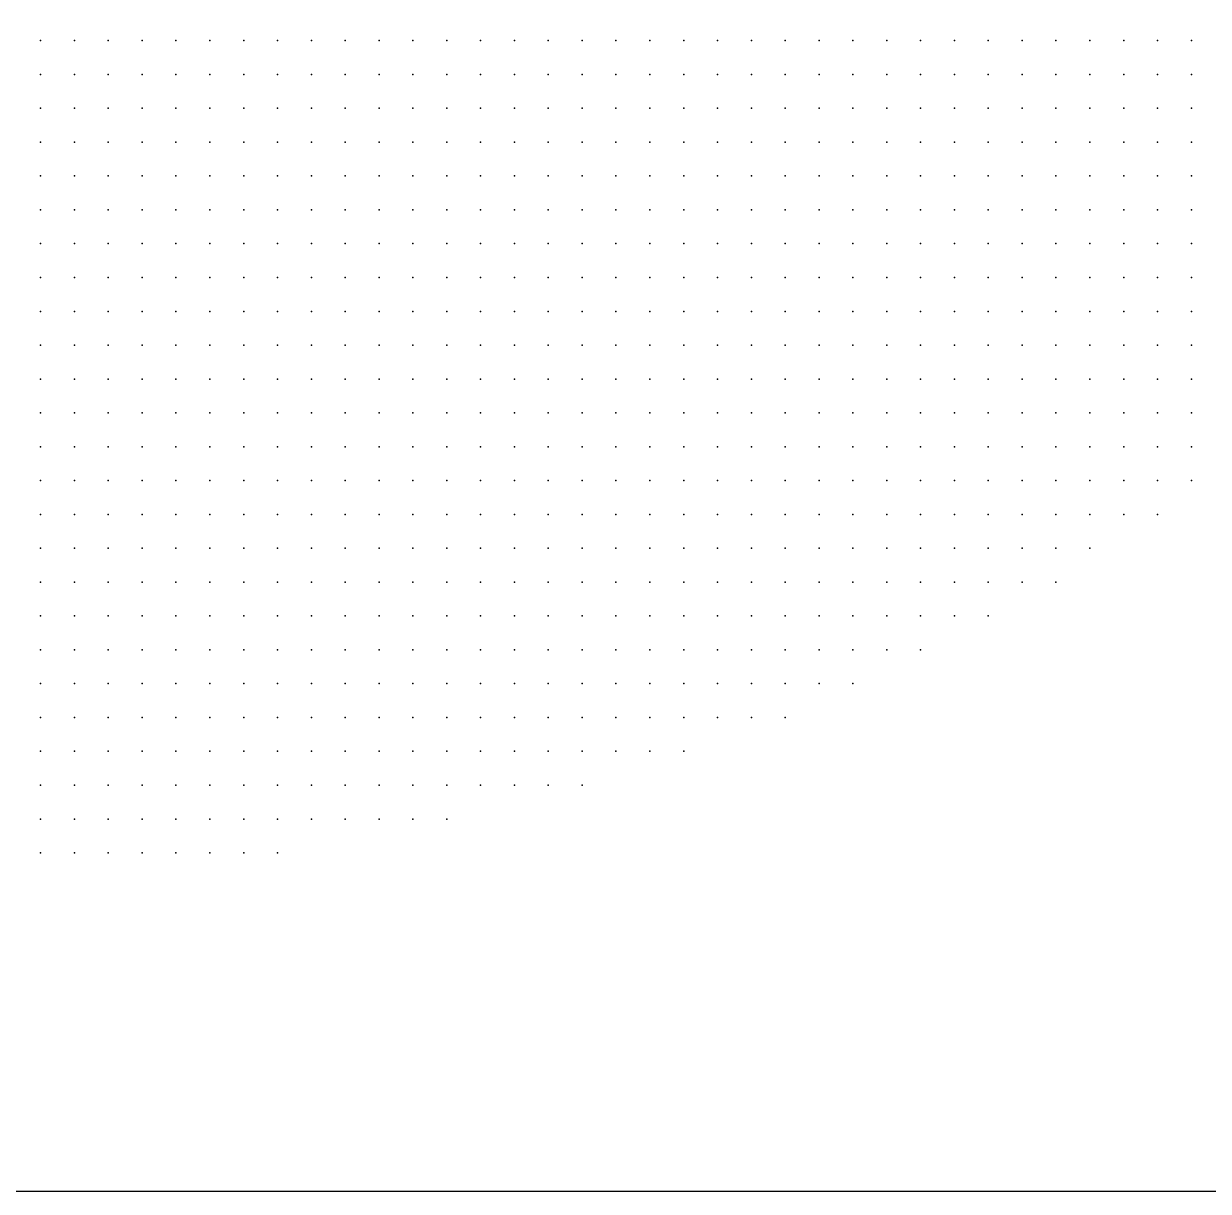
# Model space of a CAD drawing. Header units: millimetres. Extents: x 2848 to 6961, y 1568 to 7914.
# Drawn here: x 4117.78 to 4152.78, y 1580.29 to 1614.79 of the extents above; entities that cross this region are included whole.
import ezdxf

# ---------------------------------------------------------------- set-up
doc = ezdxf.new("R2010")
doc.units = ezdxf.units.MM
doc.header["$PDSIZE"] = -2

msp = doc.modelspace()

# ---------------------------------------------------------------- linework, layer by layer
msp.add_lwpolyline([(4048.282, 1580.289), (4188.282, 1580.289), (4188.282, 1720.289), (4048.282, 1720.289)], close=True)
at = {"color": 93, "true_color": 0x62bd5d}
msp.add_point((4118.282, 1614.289), dxfattribs=at)
at = {"color": 93, "true_color": 0x5fb658}
msp.add_point((4119.282, 1614.289), dxfattribs=at)
at = {"color": 85, "true_color": 0x5aaf54}
for p in [(4120.282, 1614.289), (4120.282, 1613.289)]:
    msp.add_point(p, dxfattribs=at)
at = {"color": 85, "true_color": 0x5bb055}
for p in [(4121.282, 1614.289), (4122.282, 1613.289), (4120.282, 1612.289), (4120.282, 1611.289), (4121.282, 1608.289), (4119.282, 1604.289)]:
    msp.add_point(p, dxfattribs=at)
at = {"color": 85, "true_color": 0x5ab055}
for p in [(4122.282, 1614.289), (4123.282, 1614.289), (4124.282, 1614.289), (4121.282, 1613.289), (4121.282, 1612.289), (4123.282, 1612.289), (4119.282, 1611.289), (4121.282, 1611.289), (4122.282, 1611.289), (4124.282, 1611.289), (4120.282, 1610.289), (4121.282, 1610.289), (4122.282, 1610.289), (4120.282, 1609.289), (4121.282, 1609.289), (4122.282, 1609.289), (4119.282, 1608.289), (4120.282, 1608.289), (4118.282, 1607.289), (4119.282, 1607.289), (4120.282, 1607.289), (4119.282, 1606.289), (4120.282, 1606.289), (4119.282, 1605.289), (4118.282, 1604.289), (4118.282, 1602.289)]:
    msp.add_point(p, dxfattribs=at)
at = {"color": 85, "true_color": 0x5bb053}
for p in [(4125.282, 1614.289), (4121.282, 1607.289), (4121.282, 1606.289), (4121.282, 1604.289)]:
    msp.add_point(p, dxfattribs=at)
at = {"color": 105, "true_color": 0x54ae57}
msp.add_point((4126.282, 1614.289), dxfattribs=at)
at = {"color": 75, "true_color": 0x70b84c}
msp.add_point((4127.282, 1614.289), dxfattribs=at)
at = {"color": 40, "true_color": 0xfbd905}
msp.add_point((4128.282, 1614.289), dxfattribs=at)
at = {"color": 40, "true_color": 0xfdd900}
for p in [(4129.282, 1614.289), (4128.282, 1606.289), (4127.282, 1604.289), (4122.282, 1600.289)]:
    msp.add_point(p, dxfattribs=at)
at = {"color": 40, "true_color": 0xfcd901}
for p in [(4130.282, 1614.289), (4132.282, 1614.289), (4134.282, 1614.289), (4135.282, 1614.289), (4138.282, 1614.289), (4139.282, 1614.289), (4140.282, 1614.289), (4141.282, 1614.289), (4142.282, 1614.289), (4143.282, 1614.289), (4144.282, 1614.289), (4145.282, 1614.289), (4146.282, 1614.289), (4147.282, 1614.289), (4148.282, 1614.289), (4149.282, 1614.289), (4150.282, 1614.289), (4151.282, 1614.289), (4152.282, 1614.289), (4130.282, 1613.289), (4131.282, 1613.289), (4132.282, 1613.289), (4133.282, 1613.289), (4134.282, 1613.289), (4135.282, 1613.289), (4136.282, 1613.289), (4137.282, 1613.289), (4138.282, 1613.289), (4139.282, 1613.289), (4140.282, 1613.289), (4141.282, 1613.289), (4142.282, 1613.289), (4143.282, 1613.289), (4144.282, 1613.289), (4145.282, 1613.289), (4146.282, 1613.289), (4147.282, 1613.289), (4148.282, 1613.289), (4149.282, 1613.289), (4150.282, 1613.289), (4151.282, 1613.289), (4152.282, 1613.289), (4129.282, 1612.289), (4130.282, 1612.289), (4131.282, 1612.289), (4132.282, 1612.289), (4133.282, 1612.289), (4134.282, 1612.289), (4135.282, 1612.289), (4136.282, 1612.289), (4137.282, 1612.289), (4138.282, 1612.289), (4139.282, 1612.289), (4140.282, 1612.289), (4141.282, 1612.289), (4142.282, 1612.289), (4143.282, 1612.289), (4144.282, 1612.289), (4145.282, 1612.289), (4146.282, 1612.289), (4147.282, 1612.289), (4148.282, 1612.289), (4149.282, 1612.289), (4150.282, 1612.289), (4151.282, 1612.289), (4152.282, 1612.289), (4130.282, 1611.289), (4131.282, 1611.289), (4132.282, 1611.289), (4133.282, 1611.289), (4134.282, 1611.289), (4135.282, 1611.289), (4136.282, 1611.289), (4137.282, 1611.289), (4138.282, 1611.289), (4139.282, 1611.289), (4140.282, 1611.289), (4141.282, 1611.289), (4142.282, 1611.289), (4143.282, 1611.289), (4144.282, 1611.289), (4145.282, 1611.289), (4146.282, 1611.289), (4147.282, 1611.289), (4148.282, 1611.289), (4149.282, 1611.289), (4150.282, 1611.289), (4151.282, 1611.289), (4152.282, 1611.289), (4130.282, 1610.289), (4131.282, 1610.289), (4132.282, 1610.289), (4133.282, 1610.289), (4134.282, 1610.289), (4135.282, 1610.289), (4136.282, 1610.289), (4137.282, 1610.289), (4138.282, 1610.289), (4139.282, 1610.289), (4140.282, 1610.289), (4141.282, 1610.289), (4142.282, 1610.289), (4143.282, 1610.289), (4144.282, 1610.289), (4145.282, 1610.289), (4146.282, 1610.289), (4147.282, 1610.289), (4148.282, 1610.289), (4149.282, 1610.289), (4150.282, 1610.289), (4151.282, 1610.289), (4152.282, 1610.289), (4129.282, 1609.289), (4130.282, 1609.289), (4131.282, 1609.289), (4132.282, 1609.289), (4133.282, 1609.289), (4134.282, 1609.289), (4135.282, 1609.289), (4136.282, 1609.289), (4137.282, 1609.289), (4138.282, 1609.289), (4139.282, 1609.289), (4140.282, 1609.289), (4141.282, 1609.289), (4142.282, 1609.289), (4143.282, 1609.289), (4144.282, 1609.289), (4145.282, 1609.289), (4146.282, 1609.289), (4147.282, 1609.289), (4148.282, 1609.289), (4149.282, 1609.289), (4150.282, 1609.289), (4151.282, 1609.289), (4152.282, 1609.289), (4130.282, 1608.289), (4131.282, 1608.289), (4132.282, 1608.289), (4133.282, 1608.289), (4134.282, 1608.289), (4135.282, 1608.289), (4136.282, 1608.289), (4137.282, 1608.289), (4138.282, 1608.289), (4139.282, 1608.289), (4140.282, 1608.289), (4141.282, 1608.289), (4142.282, 1608.289), (4143.282, 1608.289), (4144.282, 1608.289), (4145.282, 1608.289), (4146.282, 1608.289), (4147.282, 1608.289), (4148.282, 1608.289), (4149.282, 1608.289), (4150.282, 1608.289), (4151.282, 1608.289), (4152.282, 1608.289), (4127.282, 1607.289), (4130.282, 1607.289), (4131.282, 1607.289), (4132.282, 1607.289), (4133.282, 1607.289), (4134.282, 1607.289), (4135.282, 1607.289), (4136.282, 1607.289), (4137.282, 1607.289), (4138.282, 1607.289), (4139.282, 1607.289), (4140.282, 1607.289), (4141.282, 1607.289), (4142.282, 1607.289), (4143.282, 1607.289), (4144.282, 1607.289), (4145.282, 1607.289), (4146.282, 1607.289), (4147.282, 1607.289), (4148.282, 1607.289), (4149.282, 1607.289), (4150.282, 1607.289), (4151.282, 1607.289), (4152.282, 1607.289), (4129.282, 1606.289), (4130.282, 1606.289), (4131.282, 1606.289), (4132.282, 1606.289), (4133.282, 1606.289), (4134.282, 1606.289), (4135.282, 1606.289), (4136.282, 1606.289), (4137.282, 1606.289), (4138.282, 1606.289), (4139.282, 1606.289), (4140.282, 1606.289), (4141.282, 1606.289), (4142.282, 1606.289), (4143.282, 1606.289), (4144.282, 1606.289), (4145.282, 1606.289), (4146.282, 1606.289), (4147.282, 1606.289), (4148.282, 1606.289), (4149.282, 1606.289), (4150.282, 1606.289), (4151.282, 1606.289), (4152.282, 1606.289), (4128.282, 1605.289), (4129.282, 1605.289), (4130.282, 1605.289), (4131.282, 1605.289), (4132.282, 1605.289), (4133.282, 1605.289), (4134.282, 1605.289), (4135.282, 1605.289), (4136.282, 1605.289), (4137.282, 1605.289), (4138.282, 1605.289), (4139.282, 1605.289), (4140.282, 1605.289), (4141.282, 1605.289), (4142.282, 1605.289), (4143.282, 1605.289), (4144.282, 1605.289), (4145.282, 1605.289), (4146.282, 1605.289), (4147.282, 1605.289), (4148.282, 1605.289), (4149.282, 1605.289), (4150.282, 1605.289), (4151.282, 1605.289), (4152.282, 1605.289), (4128.282, 1604.289), (4130.282, 1604.289), (4131.282, 1604.289), (4132.282, 1604.289), (4133.282, 1604.289), (4134.282, 1604.289), (4135.282, 1604.289), (4136.282, 1604.289), (4137.282, 1604.289), (4138.282, 1604.289), (4139.282, 1604.289), (4140.282, 1604.289), (4141.282, 1604.289), (4142.282, 1604.289), (4143.282, 1604.289), (4144.282, 1604.289), (4145.282, 1604.289), (4146.282, 1604.289), (4147.282, 1604.289), (4148.282, 1604.289), (4149.282, 1604.289), (4150.282, 1604.289), (4151.282, 1604.289), (4152.282, 1604.289), (4127.282, 1603.289), (4128.282, 1603.289), (4130.282, 1603.289), (4131.282, 1603.289), (4132.282, 1603.289), (4133.282, 1603.289), (4134.282, 1603.289), (4135.282, 1603.289), (4136.282, 1603.289), (4137.282, 1603.289), (4138.282, 1603.289), (4139.282, 1603.289), (4140.282, 1603.289), (4141.282, 1603.289), (4142.282, 1603.289), (4143.282, 1603.289), (4144.282, 1603.289), (4145.282, 1603.289), (4146.282, 1603.289), (4147.282, 1603.289), (4148.282, 1603.289), (4149.282, 1603.289), (4150.282, 1603.289), (4151.282, 1603.289), (4152.282, 1603.289), (4125.282, 1602.289), (4126.282, 1602.289), (4128.282, 1602.289), (4129.282, 1602.289), (4130.282, 1602.289), (4131.282, 1602.289), (4132.282, 1602.289), (4133.282, 1602.289), (4134.282, 1602.289), (4135.282, 1602.289), (4136.282, 1602.289), (4137.282, 1602.289), (4138.282, 1602.289), (4139.282, 1602.289), (4140.282, 1602.289), (4141.282, 1602.289), (4142.282, 1602.289), (4143.282, 1602.289), (4144.282, 1602.289), (4145.282, 1602.289), (4146.282, 1602.289), (4147.282, 1602.289), (4148.282, 1602.289), (4149.282, 1602.289), (4150.282, 1602.289), (4151.282, 1602.289), (4152.282, 1602.289), (4123.282, 1601.289), (4125.282, 1601.289), (4127.282, 1601.289), (4130.282, 1601.289), (4131.282, 1601.289), (4132.282, 1601.289), (4133.282, 1601.289), (4134.282, 1601.289), (4135.282, 1601.289), (4136.282, 1601.289), (4137.282, 1601.289), (4138.282, 1601.289), (4139.282, 1601.289), (4140.282, 1601.289), (4141.282, 1601.289), (4142.282, 1601.289), (4143.282, 1601.289), (4144.282, 1601.289), (4145.282, 1601.289), (4146.282, 1601.289), (4147.282, 1601.289), (4148.282, 1601.289), (4149.282, 1601.289), (4150.282, 1601.289), (4151.282, 1601.289), (4152.282, 1601.289), (4123.282, 1600.289), (4126.282, 1600.289), (4127.282, 1600.289), (4130.282, 1600.289), (4131.282, 1600.289), (4132.282, 1600.289), (4133.282, 1600.289), (4134.282, 1600.289), (4135.282, 1600.289), (4136.282, 1600.289), (4137.282, 1600.289), (4138.282, 1600.289), (4139.282, 1600.289), (4140.282, 1600.289), (4141.282, 1600.289), (4142.282, 1600.289), (4143.282, 1600.289), (4144.282, 1600.289), (4145.282, 1600.289), (4146.282, 1600.289), (4147.282, 1600.289), (4148.282, 1600.289), (4149.282, 1600.289), (4150.282, 1600.289), (4151.282, 1600.289), (4122.282, 1599.289), (4124.282, 1599.289), (4125.282, 1599.289), (4128.282, 1599.289), (4130.282, 1599.289), (4131.282, 1599.289), (4132.282, 1599.289), (4133.282, 1599.289), (4134.282, 1599.289), (4135.282, 1599.289), (4136.282, 1599.289), (4137.282, 1599.289), (4138.282, 1599.289), (4139.282, 1599.289), (4140.282, 1599.289), (4141.282, 1599.289), (4142.282, 1599.289), (4143.282, 1599.289), (4144.282, 1599.289), (4145.282, 1599.289), (4146.282, 1599.289), (4147.282, 1599.289), (4148.282, 1599.289), (4149.282, 1599.289), (4126.282, 1598.289), (4127.282, 1598.289), (4128.282, 1598.289), (4130.282, 1598.289), (4131.282, 1598.289), (4132.282, 1598.289), (4133.282, 1598.289), (4134.282, 1598.289), (4135.282, 1598.289), (4136.282, 1598.289), (4137.282, 1598.289), (4138.282, 1598.289), (4139.282, 1598.289), (4140.282, 1598.289), (4141.282, 1598.289), (4142.282, 1598.289), (4143.282, 1598.289), (4144.282, 1598.289), (4145.282, 1598.289), (4146.282, 1598.289), (4147.282, 1598.289), (4148.282, 1598.289), (4121.282, 1597.289), (4122.282, 1597.289), (4123.282, 1597.289), (4124.282, 1597.289), (4125.282, 1597.289), (4126.282, 1597.289), (4127.282, 1597.289), (4128.282, 1597.289), (4129.282, 1597.289), (4130.282, 1597.289), (4131.282, 1597.289), (4132.282, 1597.289), (4133.282, 1597.289), (4134.282, 1597.289), (4135.282, 1597.289), (4136.282, 1597.289), (4137.282, 1597.289), (4138.282, 1597.289), (4139.282, 1597.289), (4140.282, 1597.289), (4141.282, 1597.289), (4142.282, 1597.289), (4143.282, 1597.289), (4144.282, 1597.289), (4145.282, 1597.289), (4146.282, 1597.289), (4121.282, 1596.289), (4122.282, 1596.289), (4123.282, 1596.289), (4124.282, 1596.289), (4125.282, 1596.289), (4126.282, 1596.289), (4127.282, 1596.289), (4128.282, 1596.289), (4129.282, 1596.289), (4130.282, 1596.289), (4131.282, 1596.289), (4132.282, 1596.289), (4133.282, 1596.289), (4134.282, 1596.289), (4135.282, 1596.289), (4136.282, 1596.289), (4137.282, 1596.289), (4138.282, 1596.289), (4139.282, 1596.289), (4140.282, 1596.289), (4141.282, 1596.289), (4142.282, 1596.289), (4143.282, 1596.289), (4144.282, 1596.289), (4121.282, 1595.289), (4122.282, 1595.289), (4123.282, 1595.289), (4124.282, 1595.289), (4125.282, 1595.289), (4126.282, 1595.289), (4127.282, 1595.289), (4128.282, 1595.289), (4129.282, 1595.289), (4130.282, 1595.289), (4131.282, 1595.289), (4132.282, 1595.289), (4133.282, 1595.289), (4134.282, 1595.289), (4135.282, 1595.289), (4136.282, 1595.289), (4137.282, 1595.289), (4138.282, 1595.289), (4139.282, 1595.289), (4140.282, 1595.289), (4141.282, 1595.289), (4142.282, 1595.289), (4119.282, 1594.289), (4121.282, 1594.289), (4122.282, 1594.289), (4123.282, 1594.289), (4124.282, 1594.289), (4125.282, 1594.289), (4126.282, 1594.289), (4127.282, 1594.289), (4128.282, 1594.289), (4129.282, 1594.289), (4130.282, 1594.289), (4131.282, 1594.289), (4132.282, 1594.289), (4133.282, 1594.289), (4134.282, 1594.289), (4135.282, 1594.289), (4136.282, 1594.289), (4137.282, 1594.289), (4138.282, 1594.289), (4139.282, 1594.289), (4140.282, 1594.289), (4120.282, 1593.289), (4121.282, 1593.289), (4122.282, 1593.289), (4123.282, 1593.289), (4124.282, 1593.289), (4125.282, 1593.289), (4126.282, 1593.289), (4127.282, 1593.289), (4128.282, 1593.289), (4129.282, 1593.289), (4130.282, 1593.289), (4131.282, 1593.289), (4132.282, 1593.289), (4133.282, 1593.289), (4134.282, 1593.289), (4135.282, 1593.289), (4136.282, 1593.289), (4137.282, 1593.289), (4121.282, 1592.289), (4122.282, 1592.289), (4123.282, 1592.289), (4124.282, 1592.289), (4125.282, 1592.289), (4126.282, 1592.289), (4127.282, 1592.289), (4128.282, 1592.289), (4129.282, 1592.289), (4130.282, 1592.289), (4131.282, 1592.289), (4132.282, 1592.289), (4133.282, 1592.289), (4134.282, 1592.289), (4118.282, 1591.289), (4119.282, 1591.289), (4120.282, 1591.289), (4121.282, 1591.289), (4122.282, 1591.289), (4123.282, 1591.289), (4124.282, 1591.289), (4125.282, 1591.289), (4126.282, 1591.289), (4127.282, 1591.289), (4128.282, 1591.289), (4129.282, 1591.289), (4130.282, 1591.289), (4118.282, 1590.289), (4119.282, 1590.289), (4120.282, 1590.289), (4121.282, 1590.289), (4122.282, 1590.289), (4123.282, 1590.289), (4124.282, 1590.289), (4125.282, 1590.289)]:
    msp.add_point(p, dxfattribs=at)
at = {"color": 40, "true_color": 0xfcd903}
for p in [(4131.282, 1614.289), (4133.282, 1614.289), (4125.282, 1605.289), (4126.282, 1605.289), (4129.282, 1600.289), (4123.282, 1599.289), (4129.282, 1599.289), (4123.282, 1598.289), (4120.282, 1597.289), (4119.282, 1595.289), (4119.282, 1593.289)]:
    msp.add_point(p, dxfattribs=at)
at = {"color": 40, "true_color": 0xfdda04}
for p in [(4136.282, 1614.289), (4129.282, 1610.289)]:
    msp.add_point(p, dxfattribs=at)
at = {"color": 40, "true_color": 0xfcda00}
for p in [(4137.282, 1614.289), (4127.282, 1611.289), (4127.282, 1608.289), (4126.282, 1601.289), (4128.282, 1600.289), (4121.282, 1598.289), (4125.282, 1598.289)]:
    msp.add_point(p, dxfattribs=at)
at = {"color": 93, "true_color": 0x61bc5d}
msp.add_point((4118.282, 1613.289), dxfattribs=at)
at = {"color": 85, "true_color": 0x5cb257}
msp.add_point((4119.282, 1613.289), dxfattribs=at)
at = {"color": 85, "true_color": 0x58b155}
msp.add_point((4123.282, 1613.289), dxfattribs=at)
at = {"color": 85, "true_color": 0x5ab057}
for p in [(4124.282, 1613.289), (4125.282, 1611.289)]:
    msp.add_point(p, dxfattribs=at)
at = {"color": 85, "true_color": 0x5cb052}
msp.add_point((4125.282, 1613.289), dxfattribs=at)
at = {"color": 105, "true_color": 0x51af57}
msp.add_point((4126.282, 1613.289), dxfattribs=at)
at = {"color": 52, "true_color": 0xc8cf1d}
msp.add_point((4127.282, 1613.289), dxfattribs=at)
at = {"color": 40, "true_color": 0xffdc00}
for p in [(4128.282, 1613.289), (4125.282, 1608.289), (4120.282, 1600.289)]:
    msp.add_point(p, dxfattribs=at)
at = {"color": 40, "true_color": 0xfad902}
for p in [(4129.282, 1613.289), (4128.282, 1612.289), (4128.282, 1611.289)]:
    msp.add_point(p, dxfattribs=at)
at = {"color": 93, "true_color": 0x60bb5c}
msp.add_point((4118.282, 1612.289), dxfattribs=at)
at = {"color": 85, "true_color": 0x5bb156}
for p in [(4119.282, 1612.289), (4120.282, 1604.289)]:
    msp.add_point(p, dxfattribs=at)
at = {"color": 85, "true_color": 0x59af54}
for p in [(4122.282, 1612.289), (4123.282, 1611.289), (4119.282, 1610.289), (4119.282, 1609.289), (4118.282, 1606.289)]:
    msp.add_point(p, dxfattribs=at)
at = {"color": 85, "true_color": 0x5cb154}
for p in [(4124.282, 1612.289), (4122.282, 1608.289)]:
    msp.add_point(p, dxfattribs=at)
at = {"color": 105, "true_color": 0x51ad5a}
msp.add_point((4125.282, 1612.289), dxfattribs=at)
at = {"color": 65, "true_color": 0x86bd3e}
msp.add_point((4126.282, 1612.289), dxfattribs=at)
at = {"color": 40, "true_color": 0xffd900}
msp.add_point((4127.282, 1612.289), dxfattribs=at)
at = {"color": 93, "true_color": 0x60b95b}
msp.add_point((4118.282, 1611.289), dxfattribs=at)
at = {"color": 52, "true_color": 0xe0d410}
msp.add_point((4126.282, 1611.289), dxfattribs=at)
at = {"color": 40, "true_color": 0xfdd901}
for p in [(4129.282, 1611.289), (4128.282, 1610.289), (4127.282, 1609.289), (4124.282, 1602.289), (4122.282, 1598.289), (4124.282, 1598.289), (4120.282, 1596.289), (4120.282, 1595.289)]:
    msp.add_point(p, dxfattribs=at)
at = {"color": 93, "true_color": 0x5eb759}
msp.add_point((4118.282, 1610.289), dxfattribs=at)
at = {"color": 85, "true_color": 0x5db054}
for p in [(4123.282, 1610.289), (4120.282, 1605.289), (4118.282, 1601.289)]:
    msp.add_point(p, dxfattribs=at)
at = {"color": 105, "true_color": 0x4dac5a}
msp.add_point((4124.282, 1610.289), dxfattribs=at)
at = {"color": 55, "true_color": 0x9fc534}
msp.add_point((4125.282, 1610.289), dxfattribs=at)
at = {"color": 40, "true_color": 0xfddb00}
for p in [(4126.282, 1610.289), (4126.282, 1609.289), (4124.282, 1600.289)]:
    msp.add_point(p, dxfattribs=at)
at = {"color": 40, "true_color": 0xf9d801}
for p in [(4127.282, 1610.289), (4120.282, 1598.289), (4118.282, 1594.289)]:
    msp.add_point(p, dxfattribs=at)
at = {"color": 93, "true_color": 0x5eb557}
msp.add_point((4118.282, 1609.289), dxfattribs=at)
at = {"color": 105, "true_color": 0x56b058}
msp.add_point((4123.282, 1609.289), dxfattribs=at)
at = {"color": 85, "true_color": 0x68b450}
msp.add_point((4124.282, 1609.289), dxfattribs=at)
at = {"color": 40, "true_color": 0xefd705}
msp.add_point((4125.282, 1609.289), dxfattribs=at)
at = {"color": 40, "true_color": 0xfbda01}
for p in [(4128.282, 1609.289), (4125.282, 1607.289), (4128.282, 1607.289), (4127.282, 1605.289), (4125.282, 1604.289), (4129.282, 1604.289), (4129.282, 1603.289), (4128.282, 1601.289)]:
    msp.add_point(p, dxfattribs=at)
at = {"color": 85, "true_color": 0x5cb355}
msp.add_point((4118.282, 1608.289), dxfattribs=at)
at = {"color": 105, "true_color": 0x4fae5a}
msp.add_point((4123.282, 1608.289), dxfattribs=at)
at = {"color": 52, "true_color": 0xb9ca26}
msp.add_point((4124.282, 1608.289), dxfattribs=at)
at = {"color": 40, "true_color": 0xfad804}
msp.add_point((4126.282, 1608.289), dxfattribs=at)
at = {"color": 40, "true_color": 0xfbd800}
for p in [(4128.282, 1608.289), (4126.282, 1606.289), (4126.282, 1604.289), (4124.282, 1601.289), (4121.282, 1600.289)]:
    msp.add_point(p, dxfattribs=at)
at = {"color": 40, "true_color": 0xfdda02}
for p in [(4129.282, 1608.289), (4125.282, 1603.289)]:
    msp.add_point(p, dxfattribs=at)
at = {"color": 105, "true_color": 0x52ae59}
for p in [(4122.282, 1607.289), (4118.282, 1600.289)]:
    msp.add_point(p, dxfattribs=at)
at = {"color": 75, "true_color": 0x75b845}
msp.add_point((4123.282, 1607.289), dxfattribs=at)
at = {"color": 40, "true_color": 0xfeda00}
for p in [(4124.282, 1607.289), (4123.282, 1604.289), (4124.282, 1603.289), (4122.282, 1602.289), (4119.282, 1597.289)]:
    msp.add_point(p, dxfattribs=at)
at = {"color": 40, "true_color": 0xfbda03}
for p in [(4126.282, 1607.289), (4125.282, 1606.289), (4124.282, 1604.289), (4126.282, 1603.289), (4125.282, 1600.289), (4127.282, 1599.289), (4118.282, 1593.289)]:
    msp.add_point(p, dxfattribs=at)
at = {"color": 40, "true_color": 0xfbd802}
for p in [(4129.282, 1607.289), (4119.282, 1592.289)]:
    msp.add_point(p, dxfattribs=at)
at = {"color": 105, "true_color": 0x53af5a}
msp.add_point((4122.282, 1606.289), dxfattribs=at)
at = {"color": 52, "true_color": 0xd3cf18}
msp.add_point((4123.282, 1606.289), dxfattribs=at)
at = {"color": 40, "true_color": 0xffdb00}
for p in [(4124.282, 1606.289), (4119.282, 1598.289)]:
    msp.add_point(p, dxfattribs=at)
at = {"color": 40, "true_color": 0xfcd800}
for p in [(4127.282, 1606.289), (4127.282, 1602.289), (4129.282, 1601.289)]:
    msp.add_point(p, dxfattribs=at)
at = {"color": 85, "true_color": 0x5bae56}
msp.add_point((4118.282, 1605.289), dxfattribs=at)
at = {"color": 105, "true_color": 0x50ae5a}
msp.add_point((4121.282, 1605.289), dxfattribs=at)
at = {"color": 55, "true_color": 0x8fbe3c}
msp.add_point((4122.282, 1605.289), dxfattribs=at)
at = {"color": 40, "true_color": 0xfedc00}
for p in [(4123.282, 1605.289), (4121.282, 1601.289)]:
    msp.add_point(p, dxfattribs=at)
at = {"color": 40, "true_color": 0xfad900}
for p in [(4124.282, 1605.289), (4129.282, 1598.289)]:
    msp.add_point(p, dxfattribs=at)
at = {"color": 52, "true_color": 0xe5d50c}
msp.add_point((4122.282, 1604.289), dxfattribs=at)
at = {"color": 85, "true_color": 0x5baf57}
msp.add_point((4118.282, 1603.289), dxfattribs=at)
at = {"color": 85, "true_color": 0x5db153}
msp.add_point((4119.282, 1603.289), dxfattribs=at)
at = {"color": 105, "true_color": 0x4ead5b}
msp.add_point((4120.282, 1603.289), dxfattribs=at)
at = {"color": 62, "true_color": 0xa5c62f}
msp.add_point((4121.282, 1603.289), dxfattribs=at)
at = {"color": 40, "true_color": 0xfddd00}
for p in [(4122.282, 1603.289), (4118.282, 1596.289)]:
    msp.add_point(p, dxfattribs=at)
at = {"color": 40, "true_color": 0xf9d704}
msp.add_point((4123.282, 1603.289), dxfattribs=at)
at = {"color": 105, "true_color": 0x55af57}
msp.add_point((4119.282, 1602.289), dxfattribs=at)
at = {"color": 75, "true_color": 0x6ab54c}
msp.add_point((4120.282, 1602.289), dxfattribs=at)
at = {"color": 40, "true_color": 0xf5d703}
msp.add_point((4121.282, 1602.289), dxfattribs=at)
at = {"color": 40, "true_color": 0xfeda02}
for p in [(4123.282, 1602.289), (4126.282, 1599.289)]:
    msp.add_point(p, dxfattribs=at)
at = {"color": 105, "true_color": 0x4fac5c}
msp.add_point((4119.282, 1601.289), dxfattribs=at)
at = {"color": 52, "true_color": 0xc0cc22}
msp.add_point((4120.282, 1601.289), dxfattribs=at)
at = {"color": 40, "true_color": 0xf9d703}
msp.add_point((4122.282, 1601.289), dxfattribs=at)
at = {"color": 65, "true_color": 0x80ba42}
msp.add_point((4119.282, 1600.289), dxfattribs=at)
at = {"color": 105, "true_color": 0x55af58}
msp.add_point((4118.282, 1599.289), dxfattribs=at)
at = {"color": 52, "true_color": 0xd9d116}
msp.add_point((4119.282, 1599.289), dxfattribs=at)
at = {"color": 40, "true_color": 0xffda01}
msp.add_point((4120.282, 1599.289), dxfattribs=at)
at = {"color": 40, "true_color": 0xf8d904}
msp.add_point((4121.282, 1599.289), dxfattribs=at)
at = {"color": 55, "true_color": 0x95c234}
msp.add_point((4118.282, 1598.289), dxfattribs=at)
at = {"color": 40, "true_color": 0xedd60a}
msp.add_point((4118.282, 1597.289), dxfattribs=at)
at = {"color": 40, "true_color": 0xfad805}
msp.add_point((4119.282, 1596.289), dxfattribs=at)
at = {"color": 40, "true_color": 0xfdd803}
for p in [(4118.282, 1595.289), (4118.282, 1592.289)]:
    msp.add_point(p, dxfattribs=at)
at = {"color": 40, "true_color": 0xfbd900}
msp.add_point((4120.282, 1594.289), dxfattribs=at)
at = {"color": 40, "true_color": 0xfcd905}
msp.add_point((4120.282, 1592.289), dxfattribs=at)

doc.saveas('drawing.dxf')
